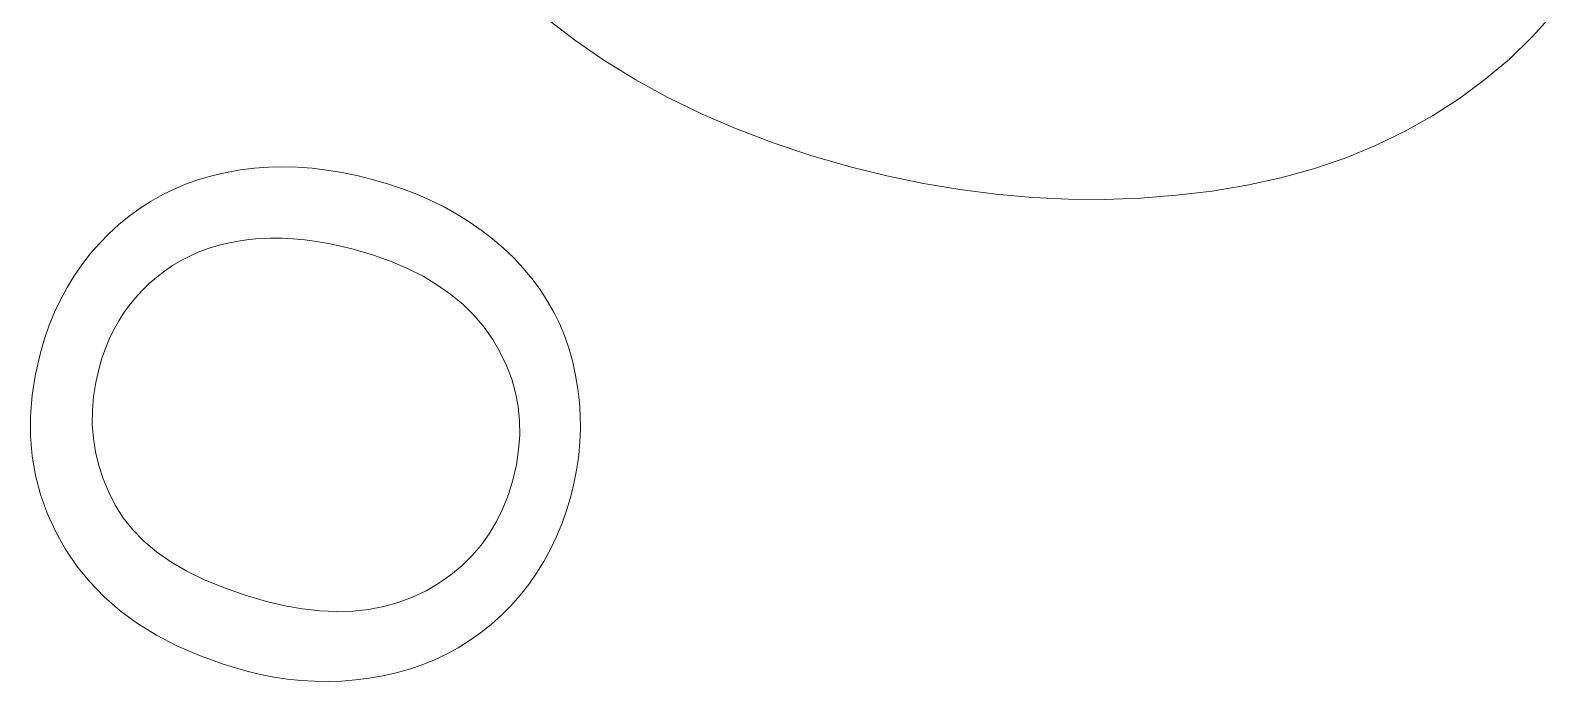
# Model space of a CAD drawing. Extents: x 23 to 587, y 4 to 413.
# Drawn here: x 227.087 to 228.522, y 316.211 to 316.824 of the extents above; entities that cross this region are included whole.
import ezdxf

# ---------------------------------------------------------------- set-up
doc = ezdxf.new("R2010")
doc.units = 0
doc.linetypes.add('DASHED', pattern=[15, 12, -3])
doc.layers.get('0').update_dxf_attribs({"lineweight": 13})

# ---------------------------------------------------------------- blocks, each defined once
blk = doc.blocks.new('BLOCK398')
at = {"color": 7, "linetype": 'DASHED', "lineweight": 13, "ltscale": 0.001547}
blk.add_line((246.6126, -85.0867), (246.5712, -85.1327), dxfattribs=at)
at = {"color": 7, "linetype": 'DASHED', "lineweight": 13, "ltscale": 0.001655}
blk.add_line((244.7687, -85.1407), (244.7162, -85.1004), dxfattribs=at)
at = {"color": 7, "linetype": 'DASHED', "lineweight": 13, "ltscale": 0.001675}
blk.add_line((244.8239, -85.1786), (244.7687, -85.1407), dxfattribs=at)
at = {"color": 7, "linetype": 'DASHED', "lineweight": 13, "ltscale": 0.00152}
blk.add_line((246.5712, -85.1327), (246.5275, -85.175), dxfattribs=at)
at = {"color": 7, "linetype": 'DASHED', "lineweight": 13, "ltscale": 0.001505}
blk.add_line((246.5275, -85.175), (246.4815, -85.2139), dxfattribs=at)
at = {"color": 7, "linetype": 'DASHED', "lineweight": 13, "ltscale": 0.001699}
blk.add_line((244.8818, -85.2142), (244.8239, -85.1786), dxfattribs=at)
at = {"color": 7, "linetype": 'DASHED', "lineweight": 13, "ltscale": 0.001728}
blk.add_line((244.9424, -85.2475), (244.8818, -85.2142), dxfattribs=at)
at = {"color": 7, "linetype": 'DASHED', "lineweight": 13, "ltscale": 0.001501}
blk.add_line((246.4815, -85.2139), (246.4333, -85.2496), dxfattribs=at)
at = {"color": 7, "linetype": 'DASHED', "lineweight": 13, "ltscale": 0.00176}
blk.add_line((245.0057, -85.2783), (244.9424, -85.2475), dxfattribs=at)
at = {"color": 7, "linetype": 'DASHED', "lineweight": 13, "ltscale": 0.001503}
blk.add_line((246.4333, -85.2496), (246.3828, -85.2823), dxfattribs=at)
at = {"color": 7, "linetype": 'DASHED', "lineweight": 13, "ltscale": 0.001797}
blk.add_line((245.0717, -85.3068), (245.0057, -85.2783), dxfattribs=at)
at = {"color": 7, "linetype": 'DASHED', "lineweight": 13, "ltscale": 0.001509}
blk.add_line((246.3828, -85.2823), (246.3302, -85.3118), dxfattribs=at)
at = {"color": 7, "linetype": 'DASHED', "lineweight": 13, "ltscale": 0.001838}
blk.add_line((245.1404, -85.333), (245.0717, -85.3068), dxfattribs=at)
at = {"color": 7, "linetype": 'DASHED', "lineweight": 13, "ltscale": 0.001524}
blk.add_line((246.3302, -85.3118), (246.2753, -85.3382), dxfattribs=at)
at = {"color": 7, "linetype": 'DASHED', "lineweight": 13, "ltscale": 0.001881}
blk.add_line((245.2117, -85.3567), (245.1404, -85.333), dxfattribs=at)
at = {"color": 7, "linetype": 'DASHED', "lineweight": 13, "ltscale": 0.001543}
blk.add_line((246.2753, -85.3382), (246.2181, -85.3616), dxfattribs=at)
at = {"color": 7, "linetype": 'DASHED', "lineweight": 13, "ltscale": 0.001928}
blk.add_line((245.2859, -85.3781), (245.2117, -85.3567), dxfattribs=at)
at = {"color": 7, "linetype": 'DASHED', "lineweight": 13, "ltscale": 0.001568}
blk.add_line((246.2181, -85.3616), (246.1588, -85.3818), dxfattribs=at)
at = {"color": 7, "linetype": 'DASHED', "lineweight": 13, "ltscale": 0.000636088}
blk.add_line((244.0369, -85.4099), (244.0609, -85.4016), dxfattribs=at)
at = {"color": 7, "linetype": 'DASHED', "lineweight": 13, "ltscale": 0.000644406}
blk.add_line((244.0609, -85.4016), (244.0857, -85.3944), dxfattribs=at)
at = {"color": 7, "linetype": 'DASHED', "lineweight": 13, "ltscale": 0.000653865}
blk.add_line((244.0857, -85.3944), (244.1112, -85.3887), dxfattribs=at)
at = {"color": 7, "linetype": 'DASHED', "lineweight": 13, "ltscale": 0.000660528}
blk.add_line((244.1112, -85.3887), (244.1372, -85.3842), dxfattribs=at)
at = {"color": 7, "linetype": 'DASHED', "lineweight": 13, "ltscale": 0.000663761}
blk.add_line((244.1372, -85.3842), (244.1636, -85.381), dxfattribs=at)
at = {"color": 7, "linetype": 'DASHED', "lineweight": 13, "ltscale": 0.000668214}
blk.add_line((244.1636, -85.381), (244.1902, -85.3791), dxfattribs=at)
at = {"color": 7, "linetype": 'DASHED', "lineweight": 13, "ltscale": 0.000674439}
blk.add_line((244.1902, -85.3791), (244.2172, -85.3784), dxfattribs=at)
at = {"color": 7, "linetype": 'DASHED', "lineweight": 13, "ltscale": 0.000682262}
blk.add_line((244.2172, -85.3784), (244.2445, -85.3791), dxfattribs=at)
at = {"color": 7, "linetype": 'DASHED', "lineweight": 13, "ltscale": 0.000691589}
blk.add_line((244.2445, -85.3791), (244.2721, -85.381), dxfattribs=at)
at = {"color": 7, "linetype": 'DASHED', "lineweight": 13, "ltscale": 0.000702394}
blk.add_line((244.2721, -85.381), (244.3, -85.3843), dxfattribs=at)
at = {"color": 7, "linetype": 'DASHED', "lineweight": 13, "ltscale": 0.000714437}
blk.add_line((244.3, -85.3843), (244.3282, -85.3889), dxfattribs=at)
at = {"color": 7, "linetype": 'DASHED', "lineweight": 13, "ltscale": 0.000727626}
blk.add_line((244.3282, -85.3889), (244.3567, -85.3947), dxfattribs=at)
at = {"color": 7, "linetype": 'DASHED', "lineweight": 13, "ltscale": 0.000742492}
blk.add_line((244.3567, -85.3947), (244.3855, -85.4018), dxfattribs=at)
at = {"color": 7, "linetype": 'DASHED', "lineweight": 13, "ltscale": 0.00075278}
blk.add_line((244.3855, -85.4018), (244.4145, -85.4102), dxfattribs=at)
at = {"color": 7, "linetype": 'DASHED', "lineweight": 13, "ltscale": 0.001779}
blk.add_line((245.3549, -85.3953), (245.2859, -85.3781), dxfattribs=at)
at = {"color": 7, "linetype": 'DASHED', "lineweight": 13, "ltscale": 0.001759}
blk.add_line((245.4238, -85.4096), (245.3549, -85.3953), dxfattribs=at)
at = {"color": 7, "linetype": 'DASHED', "lineweight": 13, "ltscale": 0.001633}
blk.add_line((246.0972, -85.399), (246.0334, -85.413), dxfattribs=at)
at = {"color": 7, "linetype": 'DASHED', "lineweight": 13, "ltscale": 0.001598}
blk.add_line((246.1588, -85.3818), (246.0972, -85.399), dxfattribs=at)
at = {"color": 7, "linetype": 'DASHED', "lineweight": 13, "ltscale": 0.000626104}
blk.add_line((243.9691, -85.4428), (243.991, -85.4305), dxfattribs=at)
at = {"color": 7, "linetype": 'DASHED', "lineweight": 13, "ltscale": 0.000627445}
blk.add_line((243.991, -85.4305), (244.0135, -85.4196), dxfattribs=at)
at = {"color": 7, "linetype": 'DASHED', "lineweight": 13, "ltscale": 0.000631157}
blk.add_line((244.0135, -85.4196), (244.0369, -85.4099), dxfattribs=at)
at = {"color": 7, "linetype": 'DASHED', "lineweight": 13, "ltscale": 0.000738046}
blk.add_line((244.4145, -85.4102), (244.4425, -85.4196), dxfattribs=at)
at = {"color": 7, "linetype": 'DASHED', "lineweight": 13, "ltscale": 0.000724708}
blk.add_line((244.4425, -85.4196), (244.4695, -85.43), dxfattribs=at)
at = {"color": 7, "linetype": 'DASHED', "lineweight": 13, "ltscale": 0.000712345}
blk.add_line((244.4695, -85.43), (244.4956, -85.4415), dxfattribs=at)
at = {"color": 7, "linetype": 'DASHED', "lineweight": 13, "ltscale": 0.001741}
blk.add_line((245.4925, -85.4211), (245.4238, -85.4096), dxfattribs=at)
at = {"color": 7, "linetype": 'DASHED', "lineweight": 13, "ltscale": 0.001726}
blk.add_line((245.5609, -85.4299), (245.4925, -85.4211), dxfattribs=at)
at = {"color": 7, "linetype": 'DASHED', "lineweight": 13, "ltscale": 0.001713}
blk.add_line((245.6292, -85.4359), (245.5609, -85.4299), dxfattribs=at)
at = {"color": 7, "linetype": 'DASHED', "lineweight": 13, "ltscale": 0.001691}
blk.add_line((245.9002, -85.4319), (245.8327, -85.4371), dxfattribs=at)
at = {"color": 7, "linetype": 'DASHED', "lineweight": 13, "ltscale": 0.001692}
for p, q in [((245.9674, -85.4239), (245.9002, -85.4319)), ((245.8327, -85.4371), (245.7651, -85.4395))]:
    blk.add_line(p, q, dxfattribs=at)
at = {"color": 7, "linetype": 'DASHED', "lineweight": 13, "ltscale": 0.001673}
blk.add_line((246.0334, -85.413), (245.9674, -85.4239), dxfattribs=at)
at = {"color": 7, "linetype": 'DASHED', "lineweight": 13, "ltscale": 0.000630097}
blk.add_line((243.9276, -85.4711), (243.948, -85.4563), dxfattribs=at)
at = {"color": 7, "linetype": 'DASHED', "lineweight": 13, "ltscale": 0.000626467}
blk.add_line((243.948, -85.4563), (243.9691, -85.4428), dxfattribs=at)
at = {"color": 7, "linetype": 'DASHED', "lineweight": 13, "ltscale": 0.000702287}
blk.add_line((244.4956, -85.4415), (244.5208, -85.4539), dxfattribs=at)
at = {"color": 7, "linetype": 'DASHED', "lineweight": 13, "ltscale": 0.000693337}
blk.add_line((244.5208, -85.4539), (244.545, -85.4674), dxfattribs=at)
at = {"color": 7, "linetype": 'DASHED', "lineweight": 13, "ltscale": 0.001703}
blk.add_line((245.6973, -85.4391), (245.6292, -85.4359), dxfattribs=at)
at = {"color": 7, "linetype": 'DASHED', "lineweight": 13, "ltscale": 0.001696}
blk.add_line((245.7651, -85.4395), (245.6973, -85.4391), dxfattribs=at)
at = {"color": 7, "linetype": 'DASHED', "lineweight": 13, "ltscale": 0.00064217}
blk.add_line((243.8891, -85.5046), (243.908, -85.4872), dxfattribs=at)
at = {"color": 7, "linetype": 'DASHED', "lineweight": 13, "ltscale": 0.000635367}
blk.add_line((243.908, -85.4872), (243.9276, -85.4711), dxfattribs=at)
at = {"color": 7, "linetype": 'DASHED', "lineweight": 13, "ltscale": 0.000685675}
blk.add_line((244.545, -85.4674), (244.5683, -85.4819), dxfattribs=at)
at = {"color": 7, "linetype": 'DASHED', "lineweight": 13, "ltscale": 0.000680656}
blk.add_line((244.5683, -85.4819), (244.5907, -85.4974), dxfattribs=at)
at = {"color": 7, "linetype": 'DASHED', "lineweight": 13, "ltscale": 0.000644845}
blk.add_line((243.8711, -85.5231), (243.8891, -85.5046), dxfattribs=at)
at = {"color": 7, "linetype": 'DASHED', "lineweight": 13, "ltscale": 0.000494766}
blk.add_line((244.133, -85.5181), (244.1136, -85.5218), dxfattribs=at)
at = {"color": 7, "linetype": 'DASHED', "lineweight": 13, "ltscale": 0.000502899}
blk.add_line((244.1529, -85.5153), (244.133, -85.5181), dxfattribs=at)
at = {"color": 7, "linetype": 'DASHED', "lineweight": 13, "ltscale": 0.000509285}
blk.add_line((244.1732, -85.5135), (244.1529, -85.5153), dxfattribs=at)
at = {"color": 7, "linetype": 'DASHED', "lineweight": 13, "ltscale": 0.000518067}
blk.add_line((244.1939, -85.5126), (244.1732, -85.5135), dxfattribs=at)
at = {"color": 7, "linetype": 'DASHED', "lineweight": 13, "ltscale": 0.000527042}
blk.add_line((244.215, -85.5127), (244.1939, -85.5126), dxfattribs=at)
at = {"color": 7, "linetype": 'DASHED', "lineweight": 13, "ltscale": 0.000537068}
blk.add_line((244.2365, -85.5138), (244.215, -85.5127), dxfattribs=at)
at = {"color": 7, "linetype": 'DASHED', "lineweight": 13, "ltscale": 0.000548874}
blk.add_line((244.2583, -85.5158), (244.2365, -85.5138), dxfattribs=at)
at = {"color": 7, "linetype": 'DASHED', "lineweight": 13, "ltscale": 0.000560781}
blk.add_line((244.2806, -85.5188), (244.2583, -85.5158), dxfattribs=at)
at = {"color": 7, "linetype": 'DASHED', "lineweight": 13, "ltscale": 0.0005738}
blk.add_line((244.3032, -85.5227), (244.2806, -85.5188), dxfattribs=at)
at = {"color": 7, "linetype": 'DASHED', "lineweight": 13, "ltscale": 0.000676795}
blk.add_line((244.5907, -85.4974), (244.6121, -85.514), dxfattribs=at)
at = {"color": 7, "linetype": 'DASHED', "lineweight": 13, "ltscale": 0.000674313}
blk.add_line((244.6121, -85.514), (244.6326, -85.5315), dxfattribs=at)
at = {"color": 7, "linetype": 'DASHED', "lineweight": 13, "ltscale": 0.0006406}
blk.add_line((243.8386, -85.5627), (243.8543, -85.5425), dxfattribs=at)
at = {"color": 7, "linetype": 'DASHED', "lineweight": 13, "ltscale": 0.000640976}
blk.add_line((243.8543, -85.5425), (243.8711, -85.5231), dxfattribs=at)
at = {"color": 7, "linetype": 'DASHED', "lineweight": 13, "ltscale": 0.000462871}
blk.add_line((244.0418, -85.5463), (244.0253, -85.5548), dxfattribs=at)
at = {"color": 7, "linetype": 'DASHED', "lineweight": 13, "ltscale": 0.000466596}
blk.add_line((244.0588, -85.5387), (244.0418, -85.5463), dxfattribs=at)
at = {"color": 7, "linetype": 'DASHED', "lineweight": 13, "ltscale": 0.000471042}
blk.add_line((244.0765, -85.5321), (244.0588, -85.5387), dxfattribs=at)
at = {"color": 7, "linetype": 'DASHED', "lineweight": 13, "ltscale": 0.000477536}
blk.add_line((244.0947, -85.5265), (244.0765, -85.5321), dxfattribs=at)
at = {"color": 7, "linetype": 'DASHED', "lineweight": 13, "ltscale": 0.000485272}
blk.add_line((244.1136, -85.5218), (244.0947, -85.5265), dxfattribs=at)
at = {"color": 7, "linetype": 'DASHED', "lineweight": 13, "ltscale": 0.000588243}
blk.add_line((244.3262, -85.5276), (244.3032, -85.5227), dxfattribs=at)
at = {"color": 7, "linetype": 'DASHED', "lineweight": 13, "ltscale": 0.00060282}
blk.add_line((244.3496, -85.5334), (244.3262, -85.5276), dxfattribs=at)
at = {"color": 7, "linetype": 'DASHED', "lineweight": 13, "ltscale": 0.000943316}
blk.add_line((244.3858, -85.5441), (244.3496, -85.5334), dxfattribs=at)
at = {"color": 7, "linetype": 'DASHED', "lineweight": 13, "ltscale": 0.000902417}
blk.add_line((244.4198, -85.5562), (244.3858, -85.5441), dxfattribs=at)
at = {"color": 7, "linetype": 'DASHED', "lineweight": 13, "ltscale": 0.000667458}
blk.add_line((244.6326, -85.5315), (244.6519, -85.55), dxfattribs=at)
at = {"color": 7, "linetype": 'DASHED', "lineweight": 13, "ltscale": 0.00064057}
blk.add_line((243.824, -85.5838), (243.8386, -85.5627), dxfattribs=at)
at = {"color": 7, "linetype": 'DASHED', "lineweight": 13, "ltscale": 0.000463733}
blk.add_line((243.9942, -85.5746), (243.9795, -85.5859), dxfattribs=at)
at = {"color": 7, "linetype": 'DASHED', "lineweight": 13, "ltscale": 0.000461683}
blk.add_line((244.0094, -85.5642), (243.9942, -85.5746), dxfattribs=at)
at = {"color": 7, "linetype": 'DASHED', "lineweight": 13, "ltscale": 0.000461546}
blk.add_line((244.0253, -85.5548), (244.0094, -85.5642), dxfattribs=at)
at = {"color": 7, "linetype": 'DASHED', "lineweight": 13, "ltscale": 0.000863329}
blk.add_line((244.4516, -85.5697), (244.4198, -85.5562), dxfattribs=at)
at = {"color": 7, "linetype": 'DASHED', "lineweight": 13, "ltscale": 0.000828712}
blk.add_line((244.4812, -85.5846), (244.4516, -85.5697), dxfattribs=at)
at = {"color": 7, "linetype": 'DASHED', "lineweight": 13, "ltscale": 0.000655158}
blk.add_line((244.6519, -85.55), (244.6698, -85.5691), dxfattribs=at)
at = {"color": 7, "linetype": 'DASHED', "lineweight": 13, "ltscale": 0.000644506}
blk.add_line((244.6698, -85.5691), (244.6863, -85.5889), dxfattribs=at)
at = {"color": 7, "linetype": 'DASHED', "lineweight": 13, "ltscale": 0.000648253}
blk.add_line((243.7983, -85.6286), (243.8106, -85.6058), dxfattribs=at)
at = {"color": 7, "linetype": 'DASHED', "lineweight": 13, "ltscale": 0.000643492}
blk.add_line((243.8106, -85.6058), (243.824, -85.5838), dxfattribs=at)
at = {"color": 7, "linetype": 'DASHED', "lineweight": 13, "ltscale": 0.000467247}
blk.add_line((243.9654, -85.5982), (243.952, -85.6113), dxfattribs=at)
at = {"color": 7, "linetype": 'DASHED', "lineweight": 13, "ltscale": 0.000467865}
blk.add_line((243.9795, -85.5859), (243.9654, -85.5982), dxfattribs=at)
at = {"color": 7, "linetype": 'DASHED', "lineweight": 13, "ltscale": 0.000797366}
blk.add_line((244.5085, -85.601), (244.4812, -85.5846), dxfattribs=at)
at = {"color": 7, "linetype": 'DASHED', "lineweight": 13, "ltscale": 0.000770465}
blk.add_line((244.5337, -85.6187), (244.5085, -85.601), dxfattribs=at)
at = {"color": 7, "linetype": 'DASHED', "lineweight": 13, "ltscale": 0.000636863}
blk.add_line((244.6863, -85.5889), (244.7015, -85.6093), dxfattribs=at)
at = {"color": 7, "linetype": 'DASHED', "lineweight": 13, "ltscale": 0.000655019}
blk.add_line((243.7872, -85.6523), (243.7983, -85.6286), dxfattribs=at)
at = {"color": 7, "linetype": 'DASHED', "lineweight": 13, "ltscale": 0.000461237}
blk.add_line((243.9395, -85.625), (243.9279, -85.6393), dxfattribs=at)
at = {"color": 7, "linetype": 'DASHED', "lineweight": 13, "ltscale": 0.000463895}
blk.add_line((243.952, -85.6113), (243.9395, -85.625), dxfattribs=at)
at = {"color": 7, "linetype": 'DASHED', "lineweight": 13, "ltscale": 0.000748251}
blk.add_line((244.5567, -85.6379), (244.5337, -85.6187), dxfattribs=at)
at = {"color": 7, "linetype": 'DASHED', "lineweight": 13, "ltscale": 0.000631008}
blk.add_line((244.7015, -85.6093), (244.7152, -85.6305), dxfattribs=at)
at = {"color": 7, "linetype": 'DASHED', "lineweight": 13, "ltscale": 0.000627707}
blk.add_line((244.7152, -85.6305), (244.7276, -85.6524), dxfattribs=at)
at = {"color": 7, "linetype": 'DASHED', "lineweight": 13, "ltscale": 0.000663608}
blk.add_line((243.7772, -85.6769), (243.7872, -85.6523), dxfattribs=at)
at = {"color": 7, "linetype": 'DASHED', "lineweight": 13, "ltscale": 0.000461982}
blk.add_line((243.9171, -85.6543), (243.9072, -85.6699), dxfattribs=at)
at = {"color": 7, "linetype": 'DASHED', "lineweight": 13, "ltscale": 0.00046152}
blk.add_line((243.9279, -85.6393), (243.9171, -85.6543), dxfattribs=at)
at = {"color": 7, "linetype": 'DASHED', "lineweight": 13, "ltscale": 0.000730894}
blk.add_line((244.5775, -85.6584), (244.5567, -85.6379), dxfattribs=at)
at = {"color": 7, "linetype": 'DASHED', "lineweight": 13, "ltscale": 0.000719774}
blk.add_line((244.5961, -85.6804), (244.5775, -85.6584), dxfattribs=at)
at = {"color": 7, "linetype": 'DASHED', "lineweight": 13, "ltscale": 0.000626276}
blk.add_line((244.7276, -85.6524), (244.7386, -85.6749), dxfattribs=at)
at = {"color": 7, "linetype": 'DASHED', "lineweight": 13, "ltscale": 0.000673978}
blk.add_line((243.7683, -85.7024), (243.7772, -85.6769), dxfattribs=at)
at = {"color": 7, "linetype": 'DASHED', "lineweight": 13, "ltscale": 0.000468344}
blk.add_line((243.8982, -85.6862), (243.89, -85.703), dxfattribs=at)
at = {"color": 7, "linetype": 'DASHED', "lineweight": 13, "ltscale": 0.00046482}
blk.add_line((243.9072, -85.6699), (243.8982, -85.6862), dxfattribs=at)
at = {"color": 7, "linetype": 'DASHED', "lineweight": 13, "ltscale": 0.000713799}
blk.add_line((244.6125, -85.7038), (244.5961, -85.6804), dxfattribs=at)
at = {"color": 7, "linetype": 'DASHED', "lineweight": 13, "ltscale": 0.00062832}
blk.add_line((244.7386, -85.6749), (244.7482, -85.6981), dxfattribs=at)
at = {"color": 7, "linetype": 'DASHED', "lineweight": 13, "ltscale": 0.000685296}
blk.add_line((243.7606, -85.7287), (243.7683, -85.7024), dxfattribs=at)
at = {"color": 7, "linetype": 'DASHED', "lineweight": 13, "ltscale": 0.000481384}
blk.add_line((243.8827, -85.7206), (243.8763, -85.7387), dxfattribs=at)
at = {"color": 7, "linetype": 'DASHED', "lineweight": 13, "ltscale": 0.000474863}
blk.add_line((243.89, -85.703), (243.8827, -85.7206), dxfattribs=at)
at = {"color": 7, "linetype": 'DASHED', "lineweight": 13, "ltscale": 0.000703468}
blk.add_line((244.6267, -85.7281), (244.6125, -85.7038), dxfattribs=at)
at = {"color": 7, "linetype": 'DASHED', "lineweight": 13, "ltscale": 0.000631635}
blk.add_line((244.7482, -85.6981), (244.7563, -85.722), dxfattribs=at)
at = {"color": 7, "linetype": 'DASHED', "lineweight": 13, "ltscale": 0.001038}
blk.add_line((243.7512, -85.7691), (243.7606, -85.7287), dxfattribs=at)
at = {"color": 7, "linetype": 'DASHED', "lineweight": 13, "ltscale": 0.000489961}
blk.add_line((243.8763, -85.7387), (243.8708, -85.7575), dxfattribs=at)
at = {"color": 7, "linetype": 'DASHED', "lineweight": 13, "ltscale": 0.000686927}
blk.add_line((244.6385, -85.7529), (244.6267, -85.7281), dxfattribs=at)
at = {"color": 7, "linetype": 'DASHED', "lineweight": 13, "ltscale": 0.000637947}
blk.add_line((244.7563, -85.722), (244.7631, -85.7466), dxfattribs=at)
at = {"color": 7, "linetype": 'DASHED', "lineweight": 13, "ltscale": 0.000638946}
blk.add_line((244.7631, -85.7466), (244.7686, -85.7716), dxfattribs=at)
at = {"color": 7, "linetype": 'DASHED', "lineweight": 13, "ltscale": 0.001005}
blk.add_line((243.7449, -85.8088), (243.7512, -85.7691), dxfattribs=at)
at = {"color": 7, "linetype": 'DASHED', "lineweight": 13, "ltscale": 0.00069318}
blk.add_line((243.8708, -85.7575), (243.8645, -85.7845), dxfattribs=at)
at = {"color": 7, "linetype": 'DASHED', "lineweight": 13, "ltscale": 0.000675214}
blk.add_line((244.6481, -85.7782), (244.6385, -85.7529), dxfattribs=at)
at = {"color": 7, "linetype": 'DASHED', "lineweight": 13, "ltscale": 0.000668942}
blk.add_line((244.6553, -85.8039), (244.6481, -85.7782), dxfattribs=at)
at = {"color": 7, "linetype": 'DASHED', "lineweight": 13, "ltscale": 0.000632841}
blk.add_line((244.7686, -85.7716), (244.7728, -85.7966), dxfattribs=at)
at = {"color": 7, "linetype": 'DASHED', "lineweight": 13, "ltscale": 0.000676752}
blk.add_line((243.8645, -85.7845), (243.8604, -85.8113), dxfattribs=at)
at = {"color": 7, "linetype": 'DASHED', "lineweight": 13, "ltscale": 0.000667796}
blk.add_line((244.6602, -85.8302), (244.6553, -85.8039), dxfattribs=at)
at = {"color": 7, "linetype": 'DASHED', "lineweight": 13, "ltscale": 0.000628624}
blk.add_line((244.7728, -85.7966), (244.7757, -85.8215), dxfattribs=at)
at = {"color": 7, "linetype": 'DASHED', "lineweight": 13, "ltscale": 0.000975824}
blk.add_line((243.7418, -85.8477), (243.7449, -85.8088), dxfattribs=at)
at = {"color": 7, "linetype": 'DASHED', "lineweight": 13, "ltscale": 0.000664938}
blk.add_line((243.8604, -85.8113), (243.8583, -85.8378), dxfattribs=at)
at = {"color": 7, "linetype": 'DASHED', "lineweight": 13, "ltscale": 0.00067083}
blk.add_line((244.6629, -85.8569), (244.6602, -85.8302), dxfattribs=at)
at = {"color": 7, "linetype": 'DASHED', "lineweight": 13, "ltscale": 0.000627282}
blk.add_line((244.7757, -85.8215), (244.7773, -85.8466), dxfattribs=at)
at = {"color": 7, "linetype": 'DASHED', "lineweight": 13, "ltscale": 0.000954025}
blk.add_line((243.7418, -85.8859), (243.7418, -85.8477), dxfattribs=at)
at = {"color": 7, "linetype": 'DASHED', "lineweight": 13, "ltscale": 0.000656041}
blk.add_line((243.8583, -85.8378), (243.8582, -85.864), dxfattribs=at)
at = {"color": 7, "linetype": 'DASHED', "lineweight": 13, "ltscale": 0.000651525}
blk.add_line((243.8582, -85.864), (243.8602, -85.89), dxfattribs=at)
at = {"color": 7, "linetype": 'DASHED', "lineweight": 13, "ltscale": 0.000679935}
blk.add_line((244.6632, -85.8841), (244.6629, -85.8569), dxfattribs=at)
at = {"color": 7, "linetype": 'DASHED', "lineweight": 13, "ltscale": 0.000625427}
blk.add_line((244.7773, -85.8466), (244.7776, -85.8716), dxfattribs=at)
at = {"color": 7, "linetype": 'DASHED', "lineweight": 13, "ltscale": 0.00093719}
blk.add_line((243.7449, -85.9233), (243.7418, -85.8859), dxfattribs=at)
at = {"color": 7, "linetype": 'DASHED', "lineweight": 13, "ltscale": 0.000650779}
blk.add_line((243.8602, -85.89), (243.8643, -85.9157), dxfattribs=at)
at = {"color": 7, "linetype": 'DASHED', "lineweight": 13, "ltscale": 0.000693086}
blk.add_line((244.6612, -85.9117), (244.6632, -85.8841), dxfattribs=at)
at = {"color": 7, "linetype": 'DASHED', "lineweight": 13, "ltscale": 0.000627432}
blk.add_line((244.7776, -85.8716), (244.7766, -85.8967), dxfattribs=at)
at = {"color": 7, "linetype": 'DASHED', "lineweight": 13, "ltscale": 0.000655345}
blk.add_line((243.8643, -85.9157), (243.8705, -85.9412), dxfattribs=at)
at = {"color": 7, "linetype": 'DASHED', "lineweight": 13, "ltscale": 0.000711643}
blk.add_line((244.6569, -85.9399), (244.6612, -85.9117), dxfattribs=at)
at = {"color": 7, "linetype": 'DASHED', "lineweight": 13, "ltscale": 0.000634172}
blk.add_line((244.7744, -85.9217), (244.7708, -85.9469), dxfattribs=at)
at = {"color": 7, "linetype": 'DASHED', "lineweight": 13, "ltscale": 0.000629599}
blk.add_line((244.7766, -85.8967), (244.7744, -85.9217), dxfattribs=at)
at = {"color": 7, "linetype": 'DASHED', "lineweight": 13, "ltscale": 0.000928398}
blk.add_line((243.7511, -85.9599), (243.7449, -85.9233), dxfattribs=at)
at = {"color": 7, "linetype": 'DASHED', "lineweight": 13, "ltscale": 0.000662979}
blk.add_line((243.8705, -85.9412), (243.8788, -85.9664), dxfattribs=at)
at = {"color": 7, "linetype": 'DASHED', "lineweight": 13, "ltscale": 0.000734422}
blk.add_line((244.6504, -85.9685), (244.6569, -85.9399), dxfattribs=at)
at = {"color": 7, "linetype": 'DASHED', "lineweight": 13, "ltscale": 0.000639492}
blk.add_line((244.7708, -85.9469), (244.766, -85.972), dxfattribs=at)
at = {"color": 7, "linetype": 'DASHED', "lineweight": 13, "ltscale": 0.000925307}
blk.add_line((243.7605, -85.9957), (243.7511, -85.9599), dxfattribs=at)
at = {"color": 7, "linetype": 'DASHED', "lineweight": 13, "ltscale": 0.000675169}
blk.add_line((243.8788, -85.9664), (243.889, -85.9914), dxfattribs=at)
at = {"color": 7, "linetype": 'DASHED', "lineweight": 13, "ltscale": 0.000721441}
blk.add_line((244.6419, -85.9961), (244.6504, -85.9685), dxfattribs=at)
at = {"color": 7, "linetype": 'DASHED', "lineweight": 13, "ltscale": 0.000647164}
blk.add_line((244.766, -85.972), (244.7599, -85.9971), dxfattribs=at)
at = {"color": 7, "linetype": 'DASHED', "lineweight": 13, "ltscale": 0.000930543}
blk.add_line((243.773, -86.0307), (243.7605, -85.9957), dxfattribs=at)
at = {"color": 7, "linetype": 'DASHED', "lineweight": 13, "ltscale": 0.000690104}
blk.add_line((243.889, -85.9914), (243.9014, -86.016), dxfattribs=at)
at = {"color": 7, "linetype": 'DASHED', "lineweight": 13, "ltscale": 0.000700181}
blk.add_line((244.6317, -86.0222), (244.6419, -85.9961), dxfattribs=at)
at = {"color": 7, "linetype": 'DASHED', "lineweight": 13, "ltscale": 0.000699061}
blk.add_line((244.7599, -85.9971), (244.752, -86.024), dxfattribs=at)
at = {"color": 7, "linetype": 'DASHED', "lineweight": 13, "ltscale": 0.00094114}
blk.add_line((243.7886, -86.065), (243.773, -86.0307), dxfattribs=at)
at = {"color": 7, "linetype": 'DASHED', "lineweight": 13, "ltscale": 0.000704943}
blk.add_line((243.9014, -86.016), (243.9163, -86.04), dxfattribs=at)
at = {"color": 7, "linetype": 'DASHED', "lineweight": 13, "ltscale": 0.000683864}
blk.add_line((244.6197, -86.0468), (244.6317, -86.0222), dxfattribs=at)
at = {"color": 7, "linetype": 'DASHED', "lineweight": 13, "ltscale": 0.000685507}
blk.add_line((244.752, -86.024), (244.743, -86.0499), dxfattribs=at)
at = {"color": 7, "linetype": 'DASHED', "lineweight": 13, "ltscale": 0.000959833}
blk.add_line((243.8073, -86.0985), (243.7886, -86.065), dxfattribs=at)
at = {"color": 7, "linetype": 'DASHED', "lineweight": 13, "ltscale": 0.000721748}
blk.add_line((243.9163, -86.04), (243.9343, -86.0626), dxfattribs=at)
at = {"color": 7, "linetype": 'DASHED', "lineweight": 13, "ltscale": 0.000747987}
blk.add_line((243.9343, -86.0626), (243.9552, -86.0839), dxfattribs=at)
at = {"color": 7, "linetype": 'DASHED', "lineweight": 13, "ltscale": 0.000672073}
blk.add_line((244.606, -86.0699), (244.6197, -86.0468), dxfattribs=at)
at = {"color": 7, "linetype": 'DASHED', "lineweight": 13, "ltscale": 0.000673766}
blk.add_line((244.743, -86.0499), (244.7327, -86.0748), dxfattribs=at)
at = {"color": 7, "linetype": 'DASHED', "lineweight": 13, "ltscale": 0.000781664}
blk.add_line((243.9552, -86.0839), (243.9792, -86.104), dxfattribs=at)
at = {"color": 7, "linetype": 'DASHED', "lineweight": 13, "ltscale": 0.000662352}
blk.add_line((244.5732, -86.1116), (244.5905, -86.0915), dxfattribs=at)
at = {"color": 7, "linetype": 'DASHED', "lineweight": 13, "ltscale": 0.000664452}
blk.add_line((244.5905, -86.0915), (244.606, -86.0699), dxfattribs=at)
at = {"color": 7, "linetype": 'DASHED', "lineweight": 13, "ltscale": 0.000664662}
blk.add_line((244.7327, -86.0748), (244.7214, -86.0988), dxfattribs=at)
at = {"color": 7, "linetype": 'DASHED', "lineweight": 13, "ltscale": 0.000968842}
blk.add_line((243.829, -86.1306), (243.8073, -86.0985), dxfattribs=at)
at = {"color": 7, "linetype": 'DASHED', "lineweight": 13, "ltscale": 0.000821866}
blk.add_line((243.9792, -86.104), (244.0062, -86.1228), dxfattribs=at)
at = {"color": 7, "linetype": 'DASHED', "lineweight": 13, "ltscale": 0.000868562}
blk.add_line((244.0062, -86.1228), (244.0362, -86.1403), dxfattribs=at)
at = {"color": 7, "linetype": 'DASHED', "lineweight": 13, "ltscale": 0.000665227}
blk.add_line((244.5542, -86.1302), (244.5732, -86.1116), dxfattribs=at)
at = {"color": 7, "linetype": 'DASHED', "lineweight": 13, "ltscale": 0.000651715}
blk.add_line((244.7088, -86.1219), (244.6951, -86.144), dxfattribs=at)
at = {"color": 7, "linetype": 'DASHED', "lineweight": 13, "ltscale": 0.000655976}
blk.add_line((244.7214, -86.0988), (244.7088, -86.1219), dxfattribs=at)
at = {"color": 7, "linetype": 'DASHED', "lineweight": 13, "ltscale": 0.000969087}
blk.add_line((243.8534, -86.1607), (243.829, -86.1306), dxfattribs=at)
at = {"color": 7, "linetype": 'DASHED', "lineweight": 13, "ltscale": 0.000920135}
blk.add_line((244.0362, -86.1403), (244.0693, -86.1565), dxfattribs=at)
at = {"color": 7, "linetype": 'DASHED', "lineweight": 13, "ltscale": 0.000684533}
blk.add_line((244.511, -86.163), (244.5335, -86.1474), dxfattribs=at)
at = {"color": 7, "linetype": 'DASHED', "lineweight": 13, "ltscale": 0.000672374}
blk.add_line((244.5335, -86.1474), (244.5542, -86.1302), dxfattribs=at)
at = {"color": 7, "linetype": 'DASHED', "lineweight": 13, "ltscale": 0.00064718}
blk.add_line((244.6951, -86.144), (244.6803, -86.1652), dxfattribs=at)
at = {"color": 7, "linetype": 'DASHED', "lineweight": 13, "ltscale": 0.000977844}
blk.add_line((243.8807, -86.1888), (243.8534, -86.1607), dxfattribs=at)
at = {"color": 7, "linetype": 'DASHED', "lineweight": 13, "ltscale": 0.000975655}
blk.add_line((244.0693, -86.1565), (244.1053, -86.1714), dxfattribs=at)
at = {"color": 7, "linetype": 'DASHED', "lineweight": 13, "ltscale": 0.001035}
blk.add_line((244.1053, -86.1714), (244.1444, -86.185), dxfattribs=at)
at = {"color": 7, "linetype": 'DASHED', "lineweight": 13, "ltscale": 0.000709647}
blk.add_line((244.4611, -86.1894), (244.4868, -86.1771), dxfattribs=at)
at = {"color": 7, "linetype": 'DASHED', "lineweight": 13, "ltscale": 0.000702412}
blk.add_line((244.4868, -86.1771), (244.511, -86.163), dxfattribs=at)
at = {"color": 7, "linetype": 'DASHED', "lineweight": 13, "ltscale": 0.000646268}
blk.add_line((244.6803, -86.1652), (244.6642, -86.1855), dxfattribs=at)
at = {"color": 7, "linetype": 'DASHED', "lineweight": 13, "ltscale": 0.00099362}
blk.add_line((243.9107, -86.2148), (243.8807, -86.1888), dxfattribs=at)
at = {"color": 7, "linetype": 'DASHED', "lineweight": 13, "ltscale": 0.001097}
blk.add_line((244.1444, -86.185), (244.1865, -86.1973), dxfattribs=at)
at = {"color": 7, "linetype": 'DASHED', "lineweight": 13, "ltscale": 0.000885336}
blk.add_line((244.1865, -86.1973), (244.221, -86.2055), dxfattribs=at)
at = {"color": 7, "linetype": 'DASHED', "lineweight": 13, "ltscale": 0.000849265}
blk.add_line((244.221, -86.2055), (244.2544, -86.2115), dxfattribs=at)
at = {"color": 7, "linetype": 'DASHED', "lineweight": 13, "ltscale": 0.000726479}
blk.add_line((244.3784, -86.2125), (244.407, -86.2071), dxfattribs=at)
at = {"color": 7, "linetype": 'DASHED', "lineweight": 13, "ltscale": 0.000715916}
blk.add_line((244.407, -86.2071), (244.4345, -86.1994), dxfattribs=at)
at = {"color": 7, "linetype": 'DASHED', "lineweight": 13, "ltscale": 0.000710183}
blk.add_line((244.4345, -86.1994), (244.4611, -86.1894), dxfattribs=at)
at = {"color": 7, "linetype": 'DASHED', "lineweight": 13, "ltscale": 0.000650413}
blk.add_line((244.6471, -86.2049), (244.6287, -86.2233), dxfattribs=at)
at = {"color": 7, "linetype": 'DASHED', "lineweight": 13, "ltscale": 0.000646895}
blk.add_line((244.6642, -86.1855), (244.6471, -86.2049), dxfattribs=at)
at = {"color": 7, "linetype": 'DASHED', "lineweight": 13, "ltscale": 0.001016}
blk.add_line((243.9435, -86.2388), (243.9107, -86.2148), dxfattribs=at)
at = {"color": 7, "linetype": 'DASHED', "lineweight": 13, "ltscale": 0.000817005}
blk.add_line((244.2544, -86.2115), (244.2869, -86.2152), dxfattribs=at)
at = {"color": 7, "linetype": 'DASHED', "lineweight": 13, "ltscale": 0.000788014}
blk.add_line((244.2869, -86.2152), (244.3184, -86.2165), dxfattribs=at)
at = {"color": 7, "linetype": 'DASHED', "lineweight": 13, "ltscale": 0.000763349}
blk.add_line((244.3184, -86.2165), (244.3489, -86.2157), dxfattribs=at)
at = {"color": 7, "linetype": 'DASHED', "lineweight": 13, "ltscale": 0.000742441}
blk.add_line((244.3489, -86.2157), (244.3784, -86.2125), dxfattribs=at)
at = {"color": 7, "linetype": 'DASHED', "lineweight": 13, "ltscale": 0.000647536}
blk.add_line((244.6287, -86.2233), (244.6094, -86.2406), dxfattribs=at)
at = {"color": 7, "linetype": 'DASHED', "lineweight": 13, "ltscale": 0.001046}
blk.add_line((243.9791, -86.2608), (243.9435, -86.2388), dxfattribs=at)
at = {"color": 7, "linetype": 'DASHED', "lineweight": 13, "ltscale": 0.001081}
blk.add_line((244.0175, -86.2808), (243.9791, -86.2608), dxfattribs=at)
at = {"color": 7, "linetype": 'DASHED', "lineweight": 13, "ltscale": 0.000634068}
blk.add_line((244.5895, -86.2566), (244.5688, -86.2713), dxfattribs=at)
at = {"color": 7, "linetype": 'DASHED', "lineweight": 13, "ltscale": 0.000638844}
blk.add_line((244.6094, -86.2406), (244.5895, -86.2566), dxfattribs=at)
at = {"color": 7, "linetype": 'DASHED', "lineweight": 13, "ltscale": 0.001122}
blk.add_line((244.0586, -86.2987), (244.0175, -86.2808), dxfattribs=at)
at = {"color": 7, "linetype": 'DASHED', "lineweight": 13, "ltscale": 0.000628079}
blk.add_line((244.5475, -86.2847), (244.5255, -86.2968), dxfattribs=at)
at = {"color": 7, "linetype": 'DASHED', "lineweight": 13, "ltscale": 0.000629489}
blk.add_line((244.5688, -86.2713), (244.5475, -86.2847), dxfattribs=at)
at = {"color": 7, "linetype": 'DASHED', "lineweight": 13, "ltscale": 0.001168}
blk.add_line((244.1025, -86.3147), (244.0586, -86.2987), dxfattribs=at)
at = {"color": 7, "linetype": 'DASHED', "lineweight": 13, "ltscale": 0.001218}
blk.add_line((244.1492, -86.3286), (244.1025, -86.3147), dxfattribs=at)
at = {"color": 7, "linetype": 'DASHED', "lineweight": 13, "ltscale": 0.000635647}
blk.add_line((244.4794, -86.3171), (244.4554, -86.3253), dxfattribs=at)
at = {"color": 7, "linetype": 'DASHED', "lineweight": 13, "ltscale": 0.000630682}
blk.add_line((244.5028, -86.3076), (244.4794, -86.3171), dxfattribs=at)
at = {"color": 7, "linetype": 'DASHED', "lineweight": 13, "ltscale": 0.00062804}
blk.add_line((244.5255, -86.2968), (244.5028, -86.3076), dxfattribs=at)
at = {"color": 7, "linetype": 'DASHED', "lineweight": 13, "ltscale": 0.00065516}
blk.add_line((244.1747, -86.3348), (244.1492, -86.3286), dxfattribs=at)
at = {"color": 7, "linetype": 'DASHED', "lineweight": 13, "ltscale": 0.000649507}
blk.add_line((244.2002, -86.3398), (244.1747, -86.3348), dxfattribs=at)
at = {"color": 7, "linetype": 'DASHED', "lineweight": 13, "ltscale": 0.000645249}
blk.add_line((244.2257, -86.3437), (244.2002, -86.3398), dxfattribs=at)
at = {"color": 7, "linetype": 'DASHED', "lineweight": 13, "ltscale": 0.000642225}
blk.add_line((244.2512, -86.3464), (244.2257, -86.3437), dxfattribs=at)
at = {"color": 7, "linetype": 'DASHED', "lineweight": 13, "ltscale": 0.000640607}
blk.add_line((244.2768, -86.3479), (244.2512, -86.3464), dxfattribs=at)
at = {"color": 7, "linetype": 'DASHED', "lineweight": 13, "ltscale": 0.000640427}
blk.add_line((244.3024, -86.3483), (244.2768, -86.3479), dxfattribs=at)
at = {"color": 7, "linetype": 'DASHED', "lineweight": 13, "ltscale": 0.000641406}
blk.add_line((244.3281, -86.3474), (244.3024, -86.3483), dxfattribs=at)
at = {"color": 7, "linetype": 'DASHED', "lineweight": 13, "ltscale": 0.000644035}
blk.add_line((244.3538, -86.3454), (244.3281, -86.3474), dxfattribs=at)
at = {"color": 7, "linetype": 'DASHED', "lineweight": 13, "ltscale": 0.000647819}
blk.add_line((244.3795, -86.3422), (244.3538, -86.3454), dxfattribs=at)
at = {"color": 7, "linetype": 'DASHED', "lineweight": 13, "ltscale": 0.000652762}
blk.add_line((244.4052, -86.3378), (244.3795, -86.3422), dxfattribs=at)
at = {"color": 7, "linetype": 'DASHED', "lineweight": 13, "ltscale": 0.000651073}
blk.add_line((244.4306, -86.3322), (244.4052, -86.3378), dxfattribs=at)
at = {"color": 7, "linetype": 'DASHED', "lineweight": 13, "ltscale": 0.00064199}
blk.add_line((244.4554, -86.3253), (244.4306, -86.3322), dxfattribs=at)

msp = doc.modelspace()

# ---------------------------------------------------------------- block references
at = {"lineweight": 0, "xscale": 0.5, "yscale": 0.5, "zscale": 0.5}
msp.add_blockref('BLOCK398', (105.2159, 359.385), dxfattribs=at)

doc.saveas('drawing.dxf')
